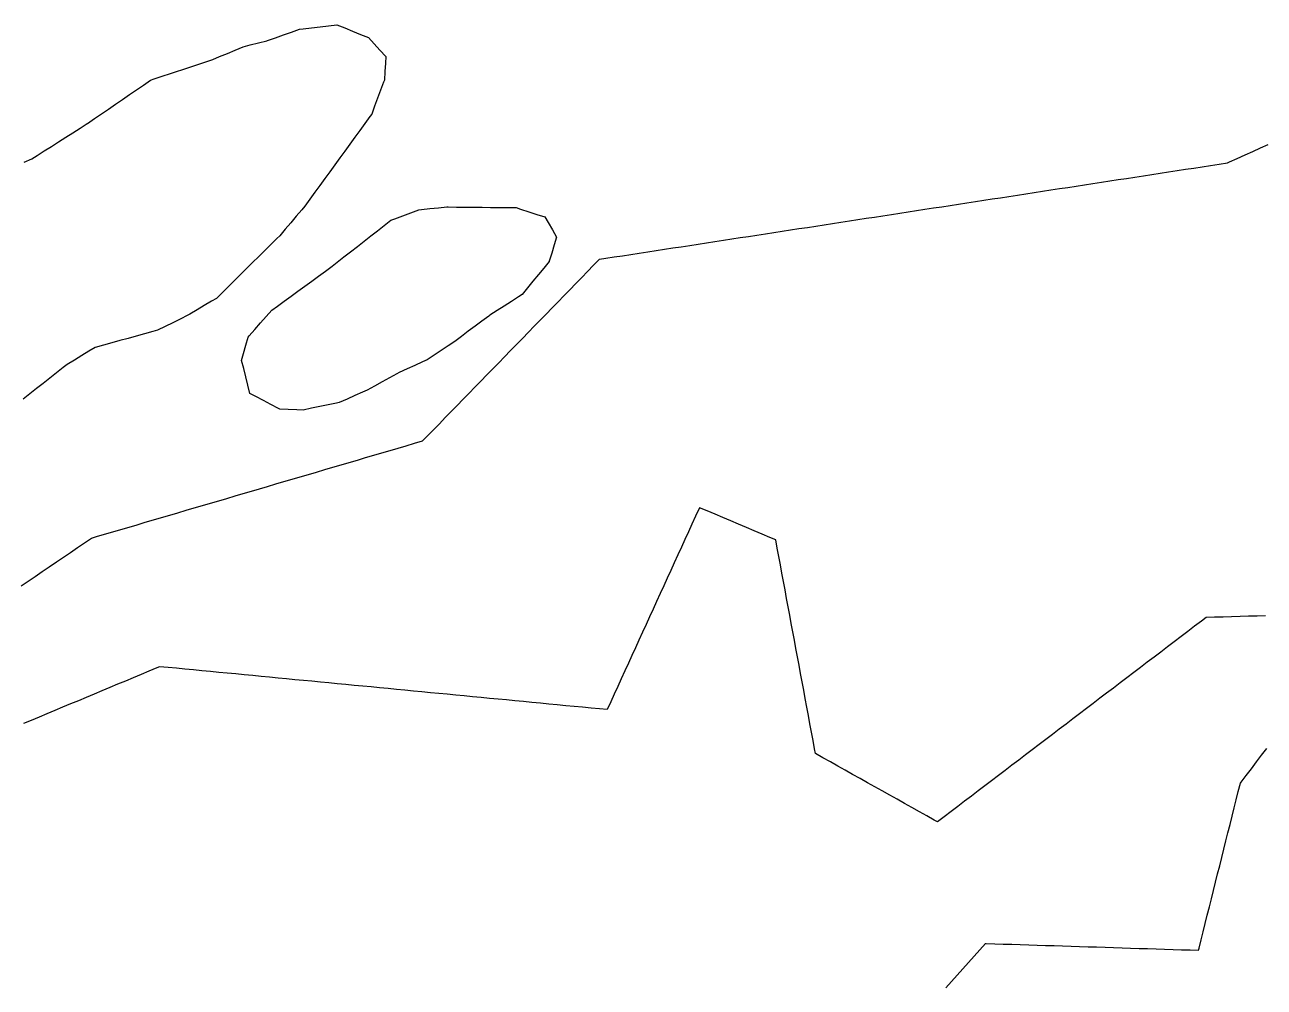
# Model space of a CAD drawing. Header units: millimetres. Extents: x 230 to 3347, y 514 to 5196.
# Drawn here: x 2471.5 to 2617.4, y 3640.4 to 3753.6 of the extents above; entities that cross this region are included whole.
import ezdxf

# ---------------------------------------------------------------- set-up
doc = ezdxf.new("R2010")
doc.units = ezdxf.units.MM
for name, color, linetype in [('ALL_HOLES', 1, 'Continuous'), ('ALL_ISLANDS', 7, 'Continuous'), ('OUTLINE_ISLAND_01', 7, 'Continuous'), ('OUTLINE_ISLAND_01_HOLE_234', 1, 'Continuous'), ('OUTLINE_ISLAND_01_HOLE_236', 1, 'Continuous')]:
    doc.layers.add(name, color=color, linetype=linetype)

msp = doc.modelspace()

# ---------------------------------------------------------------- linework, layer by layer
at = {"layer": 'ALL_HOLES'}
msp.add_lwpolyline([(2471.4768, 3737.4395), (2472.3899, 3737.8473), (2472.9813, 3738.2232), (2473.8253, 3738.7595), (2474.6693, 3739.2959), (2475.5133, 3739.8322), (2476.3572, 3740.3686), (2477.2012, 3740.9049), (2478.0452, 3741.4413), (2478.8892, 3741.9777), (2478.9042, 3741.9879), (2479.7293, 3742.5529), (2480.5544, 3743.1179), (2481.3795, 3743.6828), (2482.2047, 3744.2478), (2483.0298, 3744.8128), (2483.8549, 3745.3778), (2484.68, 3745.9427), (2485.5051, 3746.5077), (2486.3302, 3747.0727), (2486.7708, 3747.2181), (2487.7204, 3747.5316), (2488.67, 3747.8451), (2489.6196, 3748.1586), (2489.8887, 3748.2482), (2490.8376, 3748.564), (2491.7864, 3748.8798), (2492.7352, 3749.1956), (2493.6841, 3749.5114), (2494.4656, 3749.8434), (2495.3859, 3750.2345), (2496.3063, 3750.6255), (2497.2267, 3751.0166), (2498.0632, 3751.2212), (2499.0346, 3751.4588), (2500.0059, 3751.6964), (2500.0986, 3751.7292), (2501.0413, 3752.0628), (2501.984, 3752.3963), (2502.9268, 3752.7299), (2503.8695, 3753.0634), (2504.294, 3753.1143), (2505.2869, 3753.2331), (2506.2798, 3753.3519), (2507.2727, 3753.4708), (2508.2657, 3753.5896), (2509.1852, 3753.2143), (2510.1111, 3752.8364), (2511.0369, 3752.4585), (2511.9628, 3752.0806), (2511.9678, 3752.0786), (2512.6482, 3751.3458), (2513.3287, 3750.613), (2514.0092, 3749.8802), (2513.9656, 3749.0903), (2513.9105, 3748.0918), (2513.8555, 3747.0933), (2513.7595, 3746.8373), (2513.4086, 3745.9009), (2513.0577, 3744.9645), (2512.7068, 3744.0281), (2512.3559, 3743.0917), (2512.1368, 3742.7902), (2511.5491, 3741.9812), (2510.9613, 3741.1721), (2510.3735, 3740.3631), (2509.7858, 3739.5541), (2509.198, 3738.745), (2508.6102, 3737.936), (2508.0225, 3737.127), (2507.4347, 3736.318), (2506.8469, 3735.5089), (2506.2591, 3734.6999), (2505.6714, 3733.8909), (2505.0836, 3733.0818), (2504.4958, 3732.2728), (2504.13, 3731.84), (2503.4844, 3731.0763), (2502.8388, 3730.3126), (2502.1932, 3729.5489), (2501.5476, 3728.7852), (2501.1993, 3728.4418), (2500.4873, 3727.7397), (2499.7752, 3727.0376), (2499.0632, 3726.3354), (2498.3511, 3725.6333), (2497.6391, 3724.9312), (2496.927, 3724.2291), (2496.215, 3723.527), (2495.5029, 3722.8248), (2494.7909, 3722.1227), (2494.0788, 3721.4206), (2493.5241, 3721.0883), (2492.6662, 3720.5744), (2491.8084, 3720.0605), (2490.9505, 3719.5466), (2490.7341, 3719.4394), (2489.838, 3718.9955), (2488.9419, 3718.5517), (2488.0458, 3718.1078), (2487.1497, 3717.664), (2486.5912, 3717.5111), (2485.6267, 3717.2471), (2484.6622, 3716.983), (2483.6977, 3716.719), (2482.7332, 3716.455), (2481.7686, 3716.191), (2480.8041, 3715.9269), (2479.8396, 3715.6629), (2479.0929, 3715.2092), (2478.2383, 3714.6899), (2477.3836, 3714.1707), (2476.529, 3713.6514), (2476.0545, 3713.2779), (2475.2688, 3712.6593), (2474.4831, 3712.0408), (2473.6973, 3711.4222), (2472.9116, 3710.8037), (2472.1258, 3710.1851), (2471.3401, 3709.5666)], dxfattribs=at)
msp.add_lwpolyline([(2498.0264, 3710.2545), (2497.7839, 3711.2247), (2497.5413, 3712.1948), (2497.2988, 3713.1649), (2497.0562, 3714.1351), (2497.2813, 3714.9494), (2497.5477, 3715.9132), (2497.8142, 3716.8771), (2497.9487, 3717.0296), (2498.6102, 3717.7795), (2499.2717, 3718.5295), (2499.9332, 3719.2794), (2500.5946, 3720.0294), (2501.2576, 3720.5118), (2502.0662, 3721.1001), (2502.8748, 3721.6885), (2503.6834, 3722.2769), (2504.492, 3722.8653), (2505.3005, 3723.4536), (2506.1091, 3724.042), (2506.9177, 3724.6304), (2507.7263, 3725.2187), (2508.3087, 3725.6753), (2509.0956, 3726.2923), (2509.8826, 3726.9093), (2510.6696, 3727.5263), (2511.4565, 3728.1433), (2512.2435, 3728.7603), (2513.0304, 3729.3773), (2513.8174, 3729.9943), (2514.6044, 3730.6113), (2515.08, 3730.7911), (2516.0155, 3731.1446), (2516.9509, 3731.4981), (2517.8863, 3731.8516), (2518.209, 3731.8831), (2519.2042, 3731.9804), (2520.1995, 3732.0777), (2521.1947, 3732.1751), (2521.3395, 3732.1736), (2522.3394, 3732.1638), (2523.3394, 3732.1539), (2524.3393, 3732.144), (2525.3393, 3732.1342), (2526.3392, 3732.1243), (2527.3392, 3732.1145), (2528.3391, 3732.1046), (2529.3391, 3732.0947), (2529.878, 3731.9193), (2530.8289, 3731.6097), (2531.7797, 3731.3001), (2532.7306, 3730.9906), (2533.1094, 3730.3378), (2533.6114, 3729.4729), (2534.1134, 3728.6081), (2533.8349, 3727.702), (2533.5411, 3726.7462), (2533.2474, 3725.7903), (2533.2253, 3725.7631), (2532.5952, 3724.9867), (2531.965, 3724.2102), (2531.3348, 3723.4337), (2530.7047, 3722.6573), (2530.0745, 3721.8808), (2529.6366, 3721.5995), (2528.7953, 3721.059), (2527.9539, 3720.5185), (2527.1126, 3719.978), (2526.2713, 3719.4375), (2526.1346, 3719.336), (2525.3316, 3718.74), (2524.5286, 3718.144), (2523.7257, 3717.548), (2522.9227, 3716.952), (2522.1197, 3716.356), (2521.3646, 3715.8515), (2520.5331, 3715.296), (2519.7017, 3714.7404), (2518.8702, 3714.1849), (2518.344, 3713.9479), (2517.4322, 3713.5373), (2516.5204, 3713.1267), (2515.6086, 3712.7161), (2515.3261, 3712.5598), (2514.4511, 3712.0756), (2513.5762, 3711.5914), (2512.7012, 3711.1072), (2511.8263, 3710.623), (2511.2902, 3710.387), (2510.3749, 3709.9841), (2509.4597, 3709.5813), (2508.5444, 3709.1784), (2508.2157, 3709.1093), (2507.2371, 3708.9037), (2506.2584, 3708.698), (2505.2798, 3708.4924), (2504.3012, 3708.2867), (2503.5346, 3708.3124), (2502.5352, 3708.3458), (2501.5357, 3708.3792), (2501.3791, 3708.4629), (2500.4971, 3708.9342), (2499.6151, 3709.4055), (2498.7332, 3709.8768)], close=True, dxfattribs=at)
at = {"layer": 'ALL_ISLANDS'}
for points in [[(2471.1199, 3687.6105), (2471.9468, 3688.1728), (2472.7737, 3688.7352), (2473.6006, 3689.2975), (2474.4275, 3689.8599), (2475.2544, 3690.4222), (2476.0813, 3690.9846), (2476.9082, 3691.5469), (2477.7351, 3692.1093), (2478.562, 3692.6716), (2479.3889, 3693.234), (2479.9668, 3693.4035), (2480.9264, 3693.6849), (2481.886, 3693.9664), (2482.8455, 3694.2479), (2483.8051, 3694.5293), (2484.7647, 3694.8108), (2485.7243, 3695.0923), (2486.6838, 3695.3737), (2487.6434, 3695.6552), (2488.603, 3695.9367), (2489.5625, 3696.2181), (2490.5221, 3696.4996), (2491.4817, 3696.781), (2492.4413, 3697.0625), (2493.4008, 3697.344), (2494.3604, 3697.6254), (2495.32, 3697.9069), (2496.2795, 3698.1884), (2497.2391, 3698.4698), (2498.1987, 3698.7513), (2499.1583, 3699.0328), (2500.1178, 3699.3142), (2501.0774, 3699.5957), (2502.037, 3699.8772), (2502.9965, 3700.1586), (2503.9561, 3700.4401), (2504.9157, 3700.7216), (2505.8753, 3701.003), (2506.8348, 3701.2845), (2507.7944, 3701.566), (2508.754, 3701.8474), (2509.7135, 3702.1289), (2510.6731, 3702.4104), (2511.6327, 3702.6918), (2512.5923, 3702.9733), (2513.5518, 3703.2548), (2514.5114, 3703.5362), (2515.471, 3703.8177), (2516.4305, 3704.0992), (2517.3901, 3704.3806), (2518.3497, 3704.6621), (2518.9248, 3705.2523), (2519.6226, 3705.9685), (2520.3205, 3706.6847), (2521.0183, 3707.401), (2521.7162, 3708.1172), (2522.4141, 3708.8334), (2523.1119, 3709.5497), (2523.8098, 3710.2659), (2524.5077, 3710.9821), (2525.2055, 3711.6984), (2525.9034, 3712.4146), (2526.6013, 3713.1308), (2527.2991, 3713.847), (2527.997, 3714.5633), (2528.6949, 3715.2795), (2529.3927, 3715.9957), (2530.0906, 3716.712), (2530.7885, 3717.4282), (2531.4863, 3718.1444), (2532.1842, 3718.8606), (2532.8821, 3719.5769), (2533.5799, 3720.2931), (2534.2778, 3721.0093), (2534.9757, 3721.7256), (2535.6735, 3722.4418), (2536.3714, 3723.158), (2537.0692, 3723.8742), (2537.7671, 3724.5905), (2538.465, 3725.3067), (2539.1628, 3726.0229), (2539.891, 3726.1346), (2540.8794, 3726.2862), (2541.8679, 3726.4379), (2542.8563, 3726.5895), (2543.8447, 3726.7411), (2544.8332, 3726.8927), (2545.8216, 3727.0444), (2546.8101, 3727.196), (2547.7985, 3727.3476), (2548.7869, 3727.4992), (2549.7754, 3727.6508), (2550.7638, 3727.8025), (2551.7522, 3727.9541), (2552.7407, 3728.1057), (2553.7291, 3728.2573), (2554.7176, 3728.4089), (2555.706, 3728.5606), (2556.6944, 3728.7122), (2557.6829, 3728.8638), (2558.6713, 3729.0154), (2559.6598, 3729.167), (2560.6482, 3729.3187), (2561.6366, 3729.4703), (2562.6251, 3729.6219), (2563.6135, 3729.7735), (2564.602, 3729.9251), (2565.5904, 3730.0768), (2566.5788, 3730.2284), (2567.5673, 3730.38), (2568.5557, 3730.5316), (2569.5441, 3730.6833), (2570.5326, 3730.8349), (2571.521, 3730.9865), (2572.5095, 3731.1381), (2573.4979, 3731.2897), (2574.4863, 3731.4414), (2575.4748, 3731.593), (2576.4632, 3731.7446), (2577.4517, 3731.8962), (2578.4401, 3732.0478), (2579.4285, 3732.1995), (2580.417, 3732.3511), (2581.4054, 3732.5027), (2582.3938, 3732.6543), (2583.3823, 3732.8059), (2584.3707, 3732.9576), (2585.3592, 3733.1092), (2586.3476, 3733.2608), (2587.336, 3733.4124), (2588.3245, 3733.5641), (2589.3129, 3733.7157), (2590.3014, 3733.8673), (2591.2898, 3734.0189), (2592.2782, 3734.1705), (2593.2667, 3734.3222), (2594.2551, 3734.4738), (2595.2436, 3734.6254), (2596.232, 3734.777), (2597.2204, 3734.9286), (2598.2089, 3735.0803), (2599.1973, 3735.2319), (2600.1857, 3735.3835), (2601.1742, 3735.5351), (2602.1626, 3735.6867), (2603.1511, 3735.8384), (2604.1395, 3735.99), (2605.1279, 3736.1416), (2606.1164, 3736.2932), (2607.1048, 3736.4448), (2608.0933, 3736.5965), (2609.0817, 3736.7481), (2610.0701, 3736.8997), (2611.0586, 3737.0513), (2612.047, 3737.203), (2613.0354, 3737.3546), (2613.2819, 3737.4656), (2614.1935, 3737.8766), (2615.1052, 3738.2875), (2616.0169, 3738.6984), (2616.9286, 3739.1093), (2617.8402, 3739.5203)], [(2617.5276, 3684.0934), (2616.528, 3684.0647), (2615.5284, 3684.0359), (2614.5288, 3684.0071), (2613.5292, 3683.9783), (2612.5296, 3683.9496), (2611.53, 3683.9208), (2610.5305, 3683.892), (2609.9743, 3683.4692), (2609.1783, 3682.864), (2608.3822, 3682.2588), (2607.5861, 3681.6536), (2606.7901, 3681.0484), (2605.994, 3680.4432), (2605.1979, 3679.8379), (2604.4019, 3679.2327), (2603.6058, 3678.6275), (2602.8098, 3678.0223), (2602.0137, 3677.4171), (2601.2176, 3676.8119), (2600.4216, 3676.2067), (2599.6255, 3675.6015), (2598.8294, 3674.9962), (2598.0334, 3674.391), (2597.2373, 3673.7858), (2596.4413, 3673.1806), (2595.6452, 3672.5754), (2594.8491, 3671.9702), (2594.0531, 3671.365), (2593.257, 3670.7597), (2592.4609, 3670.1545), (2591.6649, 3669.5493), (2590.8688, 3668.9441), (2590.0727, 3668.3389), (2589.2767, 3667.7337), (2588.4806, 3667.1285), (2587.6846, 3666.5232), (2586.8885, 3665.918), (2586.0924, 3665.3128), (2585.2964, 3664.7076), (2584.5003, 3664.1024), (2583.7042, 3663.4972), (2582.9082, 3662.892), (2582.1121, 3662.2868), (2581.3161, 3661.6815), (2580.52, 3661.0763), (2579.7239, 3660.4711), (2578.9279, 3659.8659), (2578.5425, 3660.0813), (2577.6696, 3660.5692), (2576.7967, 3661.0571), (2575.9238, 3661.545), (2575.0509, 3662.0329), (2574.178, 3662.5208), (2573.3051, 3663.0087), (2572.4321, 3663.4966), (2571.5592, 3663.9845), (2570.6863, 3664.4724), (2569.8134, 3664.9603), (2568.9405, 3665.4482), (2568.0676, 3665.936), (2567.1947, 3666.4239), (2566.3218, 3666.9118), (2565.4489, 3667.3997), (2564.576, 3667.8876), (2564.4704, 3668.4539), (2564.2871, 3669.4369), (2564.1038, 3670.42), (2563.9204, 3671.403), (2563.7371, 3672.3861), (2563.5538, 3673.3691), (2563.3704, 3674.3522), (2563.1871, 3675.3352), (2563.0038, 3676.3183), (2562.8204, 3677.3013), (2562.6371, 3678.2844), (2562.4538, 3679.2674), (2562.2704, 3680.2505), (2562.0871, 3681.2335), (2561.9038, 3682.2166), (2561.7205, 3683.1996), (2561.5371, 3684.1827), (2561.3538, 3685.1657), (2561.1705, 3686.1488), (2560.9871, 3687.1319), (2560.8038, 3688.1149), (2560.6205, 3689.098), (2560.4371, 3690.081), (2560.2538, 3691.0641), (2560.0705, 3692.0471), (2559.8871, 3693.0302), (2559.2089, 3693.3158), (2558.2873, 3693.7039), (2557.3657, 3694.092), (2556.4441, 3694.4801), (2555.5225, 3694.8681), (2554.6008, 3695.2562), (2553.6792, 3695.6443), (2552.7576, 3696.0324), (2551.836, 3696.4205), (2550.9144, 3696.8086), (2550.8675, 3696.7062), (2550.4519, 3695.7966), (2550.0363, 3694.8871), (2549.6206, 3693.9776), (2549.205, 3693.068), (2548.7894, 3692.1585), (2548.3737, 3691.249), (2547.9581, 3690.3395), (2547.5424, 3689.4299), (2547.1268, 3688.5204), (2546.7112, 3687.6109), (2546.2955, 3686.7013), (2545.8799, 3685.7918), (2545.4642, 3684.8823), (2545.0486, 3683.9727), (2544.633, 3683.0632), (2544.2173, 3682.1537), (2543.8017, 3681.2442), (2543.3861, 3680.3346), (2542.9704, 3679.4251), (2542.5548, 3678.5156), (2542.1391, 3677.606), (2541.7235, 3676.6965), (2541.3079, 3675.787), (2540.8922, 3674.8774), (2540.4766, 3673.9679), (2540.061, 3673.0584), (2539.1673, 3673.1441), (2538.1719, 3673.2397), (2537.1764, 3673.3352), (2536.181, 3673.4307), (2535.1856, 3673.5263), (2534.1902, 3673.6218), (2533.1947, 3673.7173), (2532.1993, 3673.8129), (2531.2039, 3673.9084), (2530.2085, 3674.0039), (2529.213, 3674.0995), (2528.2176, 3674.195), (2527.2222, 3674.2905), (2526.2268, 3674.3861), (2525.2313, 3674.4816), (2524.2359, 3674.5771), (2523.2405, 3674.6727), (2522.2451, 3674.7682), (2521.2496, 3674.8638), (2520.2542, 3674.9593), (2519.2588, 3675.0548), (2518.2634, 3675.1504), (2517.2679, 3675.2459), (2516.2725, 3675.3414), (2515.2771, 3675.437), (2514.2816, 3675.5325), (2513.2862, 3675.628), (2512.2908, 3675.7236), (2511.2954, 3675.8191), (2510.2999, 3675.9146), (2509.3045, 3676.0102), (2508.3091, 3676.1057), (2507.3137, 3676.2012), (2506.3182, 3676.2968), (2505.3228, 3676.3923), (2504.3274, 3676.4878), (2503.332, 3676.5834), (2502.3365, 3676.6789), (2501.3411, 3676.7744), (2500.3457, 3676.87), (2499.3503, 3676.9655), (2498.3548, 3677.061), (2497.3594, 3677.1566), (2496.364, 3677.2521), (2495.3685, 3677.3476), (2494.3731, 3677.4432), (2493.3777, 3677.5387), (2492.3823, 3677.6342), (2491.3868, 3677.7298), (2490.3914, 3677.8253), (2489.396, 3677.9208), (2488.4006, 3678.0164), (2487.4051, 3678.1119), (2487.0689, 3677.9713), (2486.1464, 3677.5854), (2485.2238, 3677.1996), (2484.3013, 3676.8137), (2483.3787, 3676.4279), (2482.4561, 3676.042), (2481.5336, 3675.6562), (2480.611, 3675.2703), (2479.6885, 3674.8845), (2478.7659, 3674.4986), (2477.8433, 3674.1128), (2476.9208, 3673.7269), (2475.9982, 3673.3411), (2475.0757, 3672.9552), (2474.1531, 3672.5693), (2473.2305, 3672.1835), (2472.308, 3671.7976), (2471.3854, 3671.4118)], [(2579.9248, 3640.3412), (2580.5904, 3641.0875), (2581.256, 3641.8338), (2581.9216, 3642.5802), (2582.5872, 3643.3265), (2583.2528, 3644.0728), (2583.9183, 3644.8191), (2584.5839, 3645.5655), (2584.6552, 3645.5632), (2585.6547, 3645.5315), (2586.6542, 3645.4998), (2587.6537, 3645.4681), (2588.6532, 3645.4364), (2589.6527, 3645.4047), (2590.6522, 3645.373), (2591.6517, 3645.3413), (2592.6512, 3645.3096), (2593.6507, 3645.2779), (2594.6502, 3645.2462), (2595.6497, 3645.2145), (2596.6492, 3645.1828), (2597.6487, 3645.1511), (2598.6482, 3645.1194), (2599.6477, 3645.0877), (2600.6472, 3645.056), (2601.6467, 3645.0243), (2602.6462, 3644.9926), (2603.6457, 3644.9609), (2604.6452, 3644.9292), (2605.6447, 3644.8975), (2606.6442, 3644.8657), (2607.6437, 3644.834), (2608.6431, 3644.8023), (2609.6426, 3644.7706), (2609.7021, 3645.0082), (2609.9448, 3645.9783), (2610.1876, 3646.9484), (2610.4303, 3647.9185), (2610.6731, 3648.8886), (2610.9158, 3649.8587), (2611.1586, 3650.8288), (2611.4013, 3651.7989), (2611.6441, 3652.769), (2611.8868, 3653.7391), (2612.1295, 3654.7091), (2612.3723, 3655.6792), (2612.615, 3656.6493), (2612.8578, 3657.6194), (2613.1005, 3658.5895), (2613.3433, 3659.5596), (2613.586, 3660.5297), (2613.8288, 3661.4998), (2614.0715, 3662.4699), (2614.3142, 3663.44), (2614.557, 3664.41), (2614.6449, 3664.526), (2615.2492, 3665.3228), (2615.8535, 3666.1196), (2616.4578, 3666.9163), (2617.0621, 3667.7131), (2617.6663, 3668.5099)]]:
    msp.add_lwpolyline(points, dxfattribs=at)
at = {"layer": 'OUTLINE_ISLAND_01'}
for points in [[(2471.1199, 3687.6105), (2471.9468, 3688.1728), (2472.7737, 3688.7352), (2473.6006, 3689.2975), (2474.4275, 3689.8599), (2475.2544, 3690.4222), (2476.0813, 3690.9846), (2476.9082, 3691.5469), (2477.7351, 3692.1093), (2478.562, 3692.6716), (2479.3889, 3693.234), (2479.9668, 3693.4035), (2480.9264, 3693.6849), (2481.886, 3693.9664), (2482.8455, 3694.2479), (2483.8051, 3694.5293), (2484.7647, 3694.8108), (2485.7243, 3695.0923), (2486.6838, 3695.3737), (2487.6434, 3695.6552), (2488.603, 3695.9367), (2489.5625, 3696.2181), (2490.5221, 3696.4996), (2491.4817, 3696.781), (2492.4413, 3697.0625), (2493.4008, 3697.344), (2494.3604, 3697.6254), (2495.32, 3697.9069), (2496.2795, 3698.1884), (2497.2391, 3698.4698), (2498.1987, 3698.7513), (2499.1583, 3699.0328), (2500.1178, 3699.3142), (2501.0774, 3699.5957), (2502.037, 3699.8772), (2502.9965, 3700.1586), (2503.9561, 3700.4401), (2504.9157, 3700.7216), (2505.8753, 3701.003), (2506.8348, 3701.2845), (2507.7944, 3701.566), (2508.754, 3701.8474), (2509.7135, 3702.1289), (2510.6731, 3702.4104), (2511.6327, 3702.6918), (2512.5923, 3702.9733), (2513.5518, 3703.2548), (2514.5114, 3703.5362), (2515.471, 3703.8177), (2516.4305, 3704.0992), (2517.3901, 3704.3806), (2518.3497, 3704.6621), (2518.9248, 3705.2523), (2519.6226, 3705.9685), (2520.3205, 3706.6847), (2521.0183, 3707.401), (2521.7162, 3708.1172), (2522.4141, 3708.8334), (2523.1119, 3709.5497), (2523.8098, 3710.2659), (2524.5077, 3710.9821), (2525.2055, 3711.6984), (2525.9034, 3712.4146), (2526.6013, 3713.1308), (2527.2991, 3713.847), (2527.997, 3714.5633), (2528.6949, 3715.2795), (2529.3927, 3715.9957), (2530.0906, 3716.712), (2530.7885, 3717.4282), (2531.4863, 3718.1444), (2532.1842, 3718.8606), (2532.8821, 3719.5769), (2533.5799, 3720.2931), (2534.2778, 3721.0093), (2534.9757, 3721.7256), (2535.6735, 3722.4418), (2536.3714, 3723.158), (2537.0692, 3723.8742), (2537.7671, 3724.5905), (2538.465, 3725.3067), (2539.1628, 3726.0229), (2539.891, 3726.1346), (2540.8794, 3726.2862), (2541.8679, 3726.4379), (2542.8563, 3726.5895), (2543.8447, 3726.7411), (2544.8332, 3726.8927), (2545.8216, 3727.0444), (2546.8101, 3727.196), (2547.7985, 3727.3476), (2548.7869, 3727.4992), (2549.7754, 3727.6508), (2550.7638, 3727.8025), (2551.7522, 3727.9541), (2552.7407, 3728.1057), (2553.7291, 3728.2573), (2554.7176, 3728.4089), (2555.706, 3728.5606), (2556.6944, 3728.7122), (2557.6829, 3728.8638), (2558.6713, 3729.0154), (2559.6598, 3729.167), (2560.6482, 3729.3187), (2561.6366, 3729.4703), (2562.6251, 3729.6219), (2563.6135, 3729.7735), (2564.602, 3729.9251), (2565.5904, 3730.0768), (2566.5788, 3730.2284), (2567.5673, 3730.38), (2568.5557, 3730.5316), (2569.5441, 3730.6833), (2570.5326, 3730.8349), (2571.521, 3730.9865), (2572.5095, 3731.1381), (2573.4979, 3731.2897), (2574.4863, 3731.4414), (2575.4748, 3731.593), (2576.4632, 3731.7446), (2577.4517, 3731.8962), (2578.4401, 3732.0478), (2579.4285, 3732.1995), (2580.417, 3732.3511), (2581.4054, 3732.5027), (2582.3938, 3732.6543), (2583.3823, 3732.8059), (2584.3707, 3732.9576), (2585.3592, 3733.1092), (2586.3476, 3733.2608), (2587.336, 3733.4124), (2588.3245, 3733.5641), (2589.3129, 3733.7157), (2590.3014, 3733.8673), (2591.2898, 3734.0189), (2592.2782, 3734.1705), (2593.2667, 3734.3222), (2594.2551, 3734.4738), (2595.2436, 3734.6254), (2596.232, 3734.777), (2597.2204, 3734.9286), (2598.2089, 3735.0803), (2599.1973, 3735.2319), (2600.1857, 3735.3835), (2601.1742, 3735.5351), (2602.1626, 3735.6867), (2603.1511, 3735.8384), (2604.1395, 3735.99), (2605.1279, 3736.1416), (2606.1164, 3736.2932), (2607.1048, 3736.4448), (2608.0933, 3736.5965), (2609.0817, 3736.7481), (2610.0701, 3736.8997), (2611.0586, 3737.0513), (2612.047, 3737.203), (2613.0354, 3737.3546), (2613.2819, 3737.4656), (2614.1935, 3737.8766), (2615.1052, 3738.2875), (2616.0169, 3738.6984), (2616.9286, 3739.1093), (2617.8402, 3739.5203)], [(2617.5276, 3684.0934), (2616.528, 3684.0647), (2615.5284, 3684.0359), (2614.5288, 3684.0071), (2613.5292, 3683.9783), (2612.5296, 3683.9496), (2611.53, 3683.9208), (2610.5305, 3683.892), (2609.9743, 3683.4692), (2609.1783, 3682.864), (2608.3822, 3682.2588), (2607.5861, 3681.6536), (2606.7901, 3681.0484), (2605.994, 3680.4432), (2605.1979, 3679.8379), (2604.4019, 3679.2327), (2603.6058, 3678.6275), (2602.8098, 3678.0223), (2602.0137, 3677.4171), (2601.2176, 3676.8119), (2600.4216, 3676.2067), (2599.6255, 3675.6015), (2598.8294, 3674.9962), (2598.0334, 3674.391), (2597.2373, 3673.7858), (2596.4413, 3673.1806), (2595.6452, 3672.5754), (2594.8491, 3671.9702), (2594.0531, 3671.365), (2593.257, 3670.7597), (2592.4609, 3670.1545), (2591.6649, 3669.5493), (2590.8688, 3668.9441), (2590.0727, 3668.3389), (2589.2767, 3667.7337), (2588.4806, 3667.1285), (2587.6846, 3666.5232), (2586.8885, 3665.918), (2586.0924, 3665.3128), (2585.2964, 3664.7076), (2584.5003, 3664.1024), (2583.7042, 3663.4972), (2582.9082, 3662.892), (2582.1121, 3662.2868), (2581.3161, 3661.6815), (2580.52, 3661.0763), (2579.7239, 3660.4711), (2578.9279, 3659.8659), (2578.5425, 3660.0813), (2577.6696, 3660.5692), (2576.7967, 3661.0571), (2575.9238, 3661.545), (2575.0509, 3662.0329), (2574.178, 3662.5208), (2573.3051, 3663.0087), (2572.4321, 3663.4966), (2571.5592, 3663.9845), (2570.6863, 3664.4724), (2569.8134, 3664.9603), (2568.9405, 3665.4482), (2568.0676, 3665.936), (2567.1947, 3666.4239), (2566.3218, 3666.9118), (2565.4489, 3667.3997), (2564.576, 3667.8876), (2564.4704, 3668.4539), (2564.2871, 3669.4369), (2564.1038, 3670.42), (2563.9204, 3671.403), (2563.7371, 3672.3861), (2563.5538, 3673.3691), (2563.3704, 3674.3522), (2563.1871, 3675.3352), (2563.0038, 3676.3183), (2562.8204, 3677.3013), (2562.6371, 3678.2844), (2562.4538, 3679.2674), (2562.2704, 3680.2505), (2562.0871, 3681.2335), (2561.9038, 3682.2166), (2561.7205, 3683.1996), (2561.5371, 3684.1827), (2561.3538, 3685.1657), (2561.1705, 3686.1488), (2560.9871, 3687.1319), (2560.8038, 3688.1149), (2560.6205, 3689.098), (2560.4371, 3690.081), (2560.2538, 3691.0641), (2560.0705, 3692.0471), (2559.8871, 3693.0302), (2559.2089, 3693.3158), (2558.2873, 3693.7039), (2557.3657, 3694.092), (2556.4441, 3694.4801), (2555.5225, 3694.8681), (2554.6008, 3695.2562), (2553.6792, 3695.6443), (2552.7576, 3696.0324), (2551.836, 3696.4205), (2550.9144, 3696.8086), (2550.8675, 3696.7062), (2550.4519, 3695.7966), (2550.0363, 3694.8871), (2549.6206, 3693.9776), (2549.205, 3693.068), (2548.7894, 3692.1585), (2548.3737, 3691.249), (2547.9581, 3690.3395), (2547.5424, 3689.4299), (2547.1268, 3688.5204), (2546.7112, 3687.6109), (2546.2955, 3686.7013), (2545.8799, 3685.7918), (2545.4642, 3684.8823), (2545.0486, 3683.9727), (2544.633, 3683.0632), (2544.2173, 3682.1537), (2543.8017, 3681.2442), (2543.3861, 3680.3346), (2542.9704, 3679.4251), (2542.5548, 3678.5156), (2542.1391, 3677.606), (2541.7235, 3676.6965), (2541.3079, 3675.787), (2540.8922, 3674.8774), (2540.4766, 3673.9679), (2540.061, 3673.0584), (2539.1673, 3673.1441), (2538.1719, 3673.2397), (2537.1764, 3673.3352), (2536.181, 3673.4307), (2535.1856, 3673.5263), (2534.1902, 3673.6218), (2533.1947, 3673.7173), (2532.1993, 3673.8129), (2531.2039, 3673.9084), (2530.2085, 3674.0039), (2529.213, 3674.0995), (2528.2176, 3674.195), (2527.2222, 3674.2905), (2526.2268, 3674.3861), (2525.2313, 3674.4816), (2524.2359, 3674.5771), (2523.2405, 3674.6727), (2522.2451, 3674.7682), (2521.2496, 3674.8638), (2520.2542, 3674.9593), (2519.2588, 3675.0548), (2518.2634, 3675.1504), (2517.2679, 3675.2459), (2516.2725, 3675.3414), (2515.2771, 3675.437), (2514.2816, 3675.5325), (2513.2862, 3675.628), (2512.2908, 3675.7236), (2511.2954, 3675.8191), (2510.2999, 3675.9146), (2509.3045, 3676.0102), (2508.3091, 3676.1057), (2507.3137, 3676.2012), (2506.3182, 3676.2968), (2505.3228, 3676.3923), (2504.3274, 3676.4878), (2503.332, 3676.5834), (2502.3365, 3676.6789), (2501.3411, 3676.7744), (2500.3457, 3676.87), (2499.3503, 3676.9655), (2498.3548, 3677.061), (2497.3594, 3677.1566), (2496.364, 3677.2521), (2495.3685, 3677.3476), (2494.3731, 3677.4432), (2493.3777, 3677.5387), (2492.3823, 3677.6342), (2491.3868, 3677.7298), (2490.3914, 3677.8253), (2489.396, 3677.9208), (2488.4006, 3678.0164), (2487.4051, 3678.1119), (2487.0689, 3677.9713), (2486.1464, 3677.5854), (2485.2238, 3677.1996), (2484.3013, 3676.8137), (2483.3787, 3676.4279), (2482.4561, 3676.042), (2481.5336, 3675.6562), (2480.611, 3675.2703), (2479.6885, 3674.8845), (2478.7659, 3674.4986), (2477.8433, 3674.1128), (2476.9208, 3673.7269), (2475.9982, 3673.3411), (2475.0757, 3672.9552), (2474.1531, 3672.5693), (2473.2305, 3672.1835), (2472.308, 3671.7976), (2471.3854, 3671.4118)], [(2579.9248, 3640.3412), (2580.5904, 3641.0875), (2581.256, 3641.8338), (2581.9216, 3642.5802), (2582.5872, 3643.3265), (2583.2528, 3644.0728), (2583.9183, 3644.8191), (2584.5839, 3645.5655), (2584.6552, 3645.5632), (2585.6547, 3645.5315), (2586.6542, 3645.4998), (2587.6537, 3645.4681), (2588.6532, 3645.4364), (2589.6527, 3645.4047), (2590.6522, 3645.373), (2591.6517, 3645.3413), (2592.6512, 3645.3096), (2593.6507, 3645.2779), (2594.6502, 3645.2462), (2595.6497, 3645.2145), (2596.6492, 3645.1828), (2597.6487, 3645.1511), (2598.6482, 3645.1194), (2599.6477, 3645.0877), (2600.6472, 3645.056), (2601.6467, 3645.0243), (2602.6462, 3644.9926), (2603.6457, 3644.9609), (2604.6452, 3644.9292), (2605.6447, 3644.8975), (2606.6442, 3644.8657), (2607.6437, 3644.834), (2608.6431, 3644.8023), (2609.6426, 3644.7706), (2609.7021, 3645.0082), (2609.9448, 3645.9783), (2610.1876, 3646.9484), (2610.4303, 3647.9185), (2610.6731, 3648.8886), (2610.9158, 3649.8587), (2611.1586, 3650.8288), (2611.4013, 3651.7989), (2611.6441, 3652.769), (2611.8868, 3653.7391), (2612.1295, 3654.7091), (2612.3723, 3655.6792), (2612.615, 3656.6493), (2612.8578, 3657.6194), (2613.1005, 3658.5895), (2613.3433, 3659.5596), (2613.586, 3660.5297), (2613.8288, 3661.4998), (2614.0715, 3662.4699), (2614.3142, 3663.44), (2614.557, 3664.41), (2614.6449, 3664.526), (2615.2492, 3665.3228), (2615.8535, 3666.1196), (2616.4578, 3666.9163), (2617.0621, 3667.7131), (2617.6663, 3668.5099)]]:
    msp.add_lwpolyline(points, dxfattribs=at)
at = {"layer": 'OUTLINE_ISLAND_01_HOLE_234'}
msp.add_lwpolyline([(2498.0264, 3710.2545), (2497.7839, 3711.2247), (2497.5413, 3712.1948), (2497.2988, 3713.1649), (2497.0562, 3714.1351), (2497.2813, 3714.9494), (2497.5477, 3715.9132), (2497.8142, 3716.8771), (2497.9487, 3717.0296), (2498.6102, 3717.7795), (2499.2717, 3718.5295), (2499.9332, 3719.2794), (2500.5946, 3720.0294), (2501.2576, 3720.5118), (2502.0662, 3721.1001), (2502.8748, 3721.6885), (2503.6834, 3722.2769), (2504.492, 3722.8653), (2505.3005, 3723.4536), (2506.1091, 3724.042), (2506.9177, 3724.6304), (2507.7263, 3725.2187), (2508.3087, 3725.6753), (2509.0956, 3726.2923), (2509.8826, 3726.9093), (2510.6696, 3727.5263), (2511.4565, 3728.1433), (2512.2435, 3728.7603), (2513.0304, 3729.3773), (2513.8174, 3729.9943), (2514.6044, 3730.6113), (2515.08, 3730.7911), (2516.0155, 3731.1446), (2516.9509, 3731.4981), (2517.8863, 3731.8516), (2518.209, 3731.8831), (2519.2042, 3731.9804), (2520.1995, 3732.0777), (2521.1947, 3732.1751), (2521.3395, 3732.1736), (2522.3394, 3732.1638), (2523.3394, 3732.1539), (2524.3393, 3732.144), (2525.3393, 3732.1342), (2526.3392, 3732.1243), (2527.3392, 3732.1145), (2528.3391, 3732.1046), (2529.3391, 3732.0947), (2529.878, 3731.9193), (2530.8289, 3731.6097), (2531.7797, 3731.3001), (2532.7306, 3730.9906), (2533.1094, 3730.3378), (2533.6114, 3729.4729), (2534.1134, 3728.6081), (2533.8349, 3727.702), (2533.5411, 3726.7462), (2533.2474, 3725.7903), (2533.2253, 3725.7631), (2532.5952, 3724.9867), (2531.965, 3724.2102), (2531.3348, 3723.4337), (2530.7047, 3722.6573), (2530.0745, 3721.8808), (2529.6366, 3721.5995), (2528.7953, 3721.059), (2527.9539, 3720.5185), (2527.1126, 3719.978), (2526.2713, 3719.4375), (2526.1346, 3719.336), (2525.3316, 3718.74), (2524.5286, 3718.144), (2523.7257, 3717.548), (2522.9227, 3716.952), (2522.1197, 3716.356), (2521.3646, 3715.8515), (2520.5331, 3715.296), (2519.7017, 3714.7404), (2518.8702, 3714.1849), (2518.344, 3713.9479), (2517.4322, 3713.5373), (2516.5204, 3713.1267), (2515.6086, 3712.7161), (2515.3261, 3712.5598), (2514.4511, 3712.0756), (2513.5762, 3711.5914), (2512.7012, 3711.1072), (2511.8263, 3710.623), (2511.2902, 3710.387), (2510.3749, 3709.9841), (2509.4597, 3709.5813), (2508.5444, 3709.1784), (2508.2157, 3709.1093), (2507.2371, 3708.9037), (2506.2584, 3708.698), (2505.2798, 3708.4924), (2504.3012, 3708.2867), (2503.5346, 3708.3124), (2502.5352, 3708.3458), (2501.5357, 3708.3792), (2501.3791, 3708.4629), (2500.4971, 3708.9342), (2499.6151, 3709.4055), (2498.7332, 3709.8768)], close=True, dxfattribs=at)
at = {"layer": 'OUTLINE_ISLAND_01_HOLE_236'}
msp.add_lwpolyline([(2471.4768, 3737.4395), (2472.3899, 3737.8473), (2472.9813, 3738.2232), (2473.8253, 3738.7595), (2474.6693, 3739.2959), (2475.5133, 3739.8322), (2476.3572, 3740.3686), (2477.2012, 3740.9049), (2478.0452, 3741.4413), (2478.8892, 3741.9777), (2478.9042, 3741.9879), (2479.7293, 3742.5529), (2480.5544, 3743.1179), (2481.3795, 3743.6828), (2482.2047, 3744.2478), (2483.0298, 3744.8128), (2483.8549, 3745.3778), (2484.68, 3745.9427), (2485.5051, 3746.5077), (2486.3302, 3747.0727), (2486.7708, 3747.2181), (2487.7204, 3747.5316), (2488.67, 3747.8451), (2489.6196, 3748.1586), (2489.8887, 3748.2482), (2490.8376, 3748.564), (2491.7864, 3748.8798), (2492.7352, 3749.1956), (2493.6841, 3749.5114), (2494.4656, 3749.8434), (2495.3859, 3750.2345), (2496.3063, 3750.6255), (2497.2267, 3751.0166), (2498.0632, 3751.2212), (2499.0346, 3751.4588), (2500.0059, 3751.6964), (2500.0986, 3751.7292), (2501.0413, 3752.0628), (2501.984, 3752.3963), (2502.9268, 3752.7299), (2503.8695, 3753.0634), (2504.294, 3753.1143), (2505.2869, 3753.2331), (2506.2798, 3753.3519), (2507.2727, 3753.4708), (2508.2657, 3753.5896), (2509.1852, 3753.2143), (2510.1111, 3752.8364), (2511.0369, 3752.4585), (2511.9628, 3752.0806), (2511.9678, 3752.0786), (2512.6482, 3751.3458), (2513.3287, 3750.613), (2514.0092, 3749.8802), (2513.9656, 3749.0903), (2513.9105, 3748.0918), (2513.8555, 3747.0933), (2513.7595, 3746.8373), (2513.4086, 3745.9009), (2513.0577, 3744.9645), (2512.7068, 3744.0281), (2512.3559, 3743.0917), (2512.1368, 3742.7902), (2511.5491, 3741.9812), (2510.9613, 3741.1721), (2510.3735, 3740.3631), (2509.7858, 3739.5541), (2509.198, 3738.745), (2508.6102, 3737.936), (2508.0225, 3737.127), (2507.4347, 3736.318), (2506.8469, 3735.5089), (2506.2591, 3734.6999), (2505.6714, 3733.8909), (2505.0836, 3733.0818), (2504.4958, 3732.2728), (2504.13, 3731.84), (2503.4844, 3731.0763), (2502.8388, 3730.3126), (2502.1932, 3729.5489), (2501.5476, 3728.7852), (2501.1993, 3728.4418), (2500.4873, 3727.7397), (2499.7752, 3727.0376), (2499.0632, 3726.3354), (2498.3511, 3725.6333), (2497.6391, 3724.9312), (2496.927, 3724.2291), (2496.215, 3723.527), (2495.5029, 3722.8248), (2494.7909, 3722.1227), (2494.0788, 3721.4206), (2493.5241, 3721.0883), (2492.6662, 3720.5744), (2491.8084, 3720.0605), (2490.9505, 3719.5466), (2490.7341, 3719.4394), (2489.838, 3718.9955), (2488.9419, 3718.5517), (2488.0458, 3718.1078), (2487.1497, 3717.664), (2486.5912, 3717.5111), (2485.6267, 3717.2471), (2484.6622, 3716.983), (2483.6977, 3716.719), (2482.7332, 3716.455), (2481.7686, 3716.191), (2480.8041, 3715.9269), (2479.8396, 3715.6629), (2479.0929, 3715.2092), (2478.2383, 3714.6899), (2477.3836, 3714.1707), (2476.529, 3713.6514), (2476.0545, 3713.2779), (2475.2688, 3712.6593), (2474.4831, 3712.0408), (2473.6973, 3711.4222), (2472.9116, 3710.8037), (2472.1258, 3710.1851), (2471.3401, 3709.5666)], dxfattribs=at)

doc.saveas('drawing.dxf')
